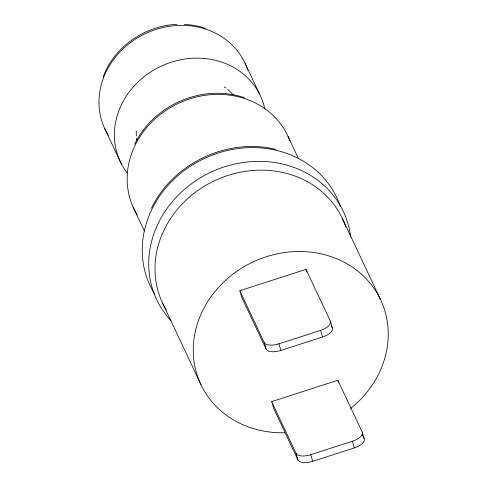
<?xml version="1.0" encoding="UTF-8"?>
<svg xmlns="http://www.w3.org/2000/svg" width="487" height="487" viewBox="0 0 487 487"><rect width="100%" height="100%" fill="white"/><g stroke="black" fill="none" stroke-linecap="round" stroke-linejoin="round"><path stroke-width="0.73" d="M103.122 77.007C114.165 46.655 145.053 25.671 177.025 24.35M134.741 144.115C153.515 104.675 203.116 83.405 244.517 97.753M151.463 208.266C172.952 163.352 227.228 137.596 275.624 149.314M239.835 290.715L306 269.372L330.363 321.134L332.268 327.788A12.899 5.777 -16 0 1 322.504 337.022L280.841 350.457A12.899 5.777 -16 0 1 266.103 349.13L241.747 297.368L239.835 290.715L264.191 342.477L266.103 349.13M264.191 342.477A12.899 5.777 -16 0 0 278.929 343.804L320.592 330.369A12.899 5.777 -16 0 0 330.363 321.134M271.673 401.598L337.844 380.256L362.2 432.018L364.112 438.665A12.899 5.777 -16 0 1 354.341 447.9L312.678 461.341A12.899 5.777 -16 0 1 297.941 460.008L273.584 408.246L271.673 401.598L296.029 453.36L297.941 460.008M296.029 453.36A12.899 5.777 -16 0 0 310.767 454.688L352.43 441.246A12.899 5.777 -16 0 0 362.2 432.018M184.372 24.368L191.622 25.038L198.702 26.365L205.538 28.343M104.681 128.525L121.519 164.174M133.444 207.839L144.395 231.063M342.373 218.523L380.651 299.864M287.994 136.287L298.33 158.312M331.306 325.742L332.268 327.788M362.505 435.262L364.112 438.665M162.567 303.072L200.845 384.413M245.174 63.48L259.157 93.327M306 269.372L306.767 272.032M337.844 380.256L338.416 382.246M320.592 330.369L322.504 337.022M352.43 441.246L354.341 447.9M278.929 343.804L280.841 350.457M310.767 454.688L312.678 461.341M166.195 309.896A99.348 88.597 -25.2 0 1 215.491 180.287A99.348 88.597 -25.2 0 1 345.776 227.003M284.907 432.742A99.348 88.597 -25.2 0 1 198.946 319.277A99.348 88.597 -25.2 0 1 347.895 264.307A99.348 88.597 -25.2 0 1 350.61 408.496M154.689 294.118A103.22 92.049 -25.2 0 1 204.26 158.525A103.22 92.049 -25.2 0 1 340.431 206.561M171.071 320.775A103.22 92.049 -25.2 0 1 211.133 172.069A103.22 92.049 -25.2 0 1 350.658 236.974M136.896 140.183A54.836 48.901 -25.2 0 1 136.591 138.095M136.384 135.983A54.836 48.901 -25.2 0 1 136.287 131.015M224.245 86.887A54.836 48.901 -25.2 0 1 225.992 88.135M227.673 89.456A54.836 48.901 -25.2 0 1 233.23 94.886M137.176 214.828A85.152 75.942 -25.2 0 1 177.451 103.792A85.152 75.942 -25.2 0 1 289.923 140.926M127.113 172.928A77.415 69.038 -25.2 0 1 161.398 66.074A77.415 69.038 -25.2 0 1 264.873 109.07M108.303 135.258A77.415 69.038 -25.2 0 1 145.863 33.384A77.415 69.038 -25.2 0 1 247.84 70.305"/></g></svg>
